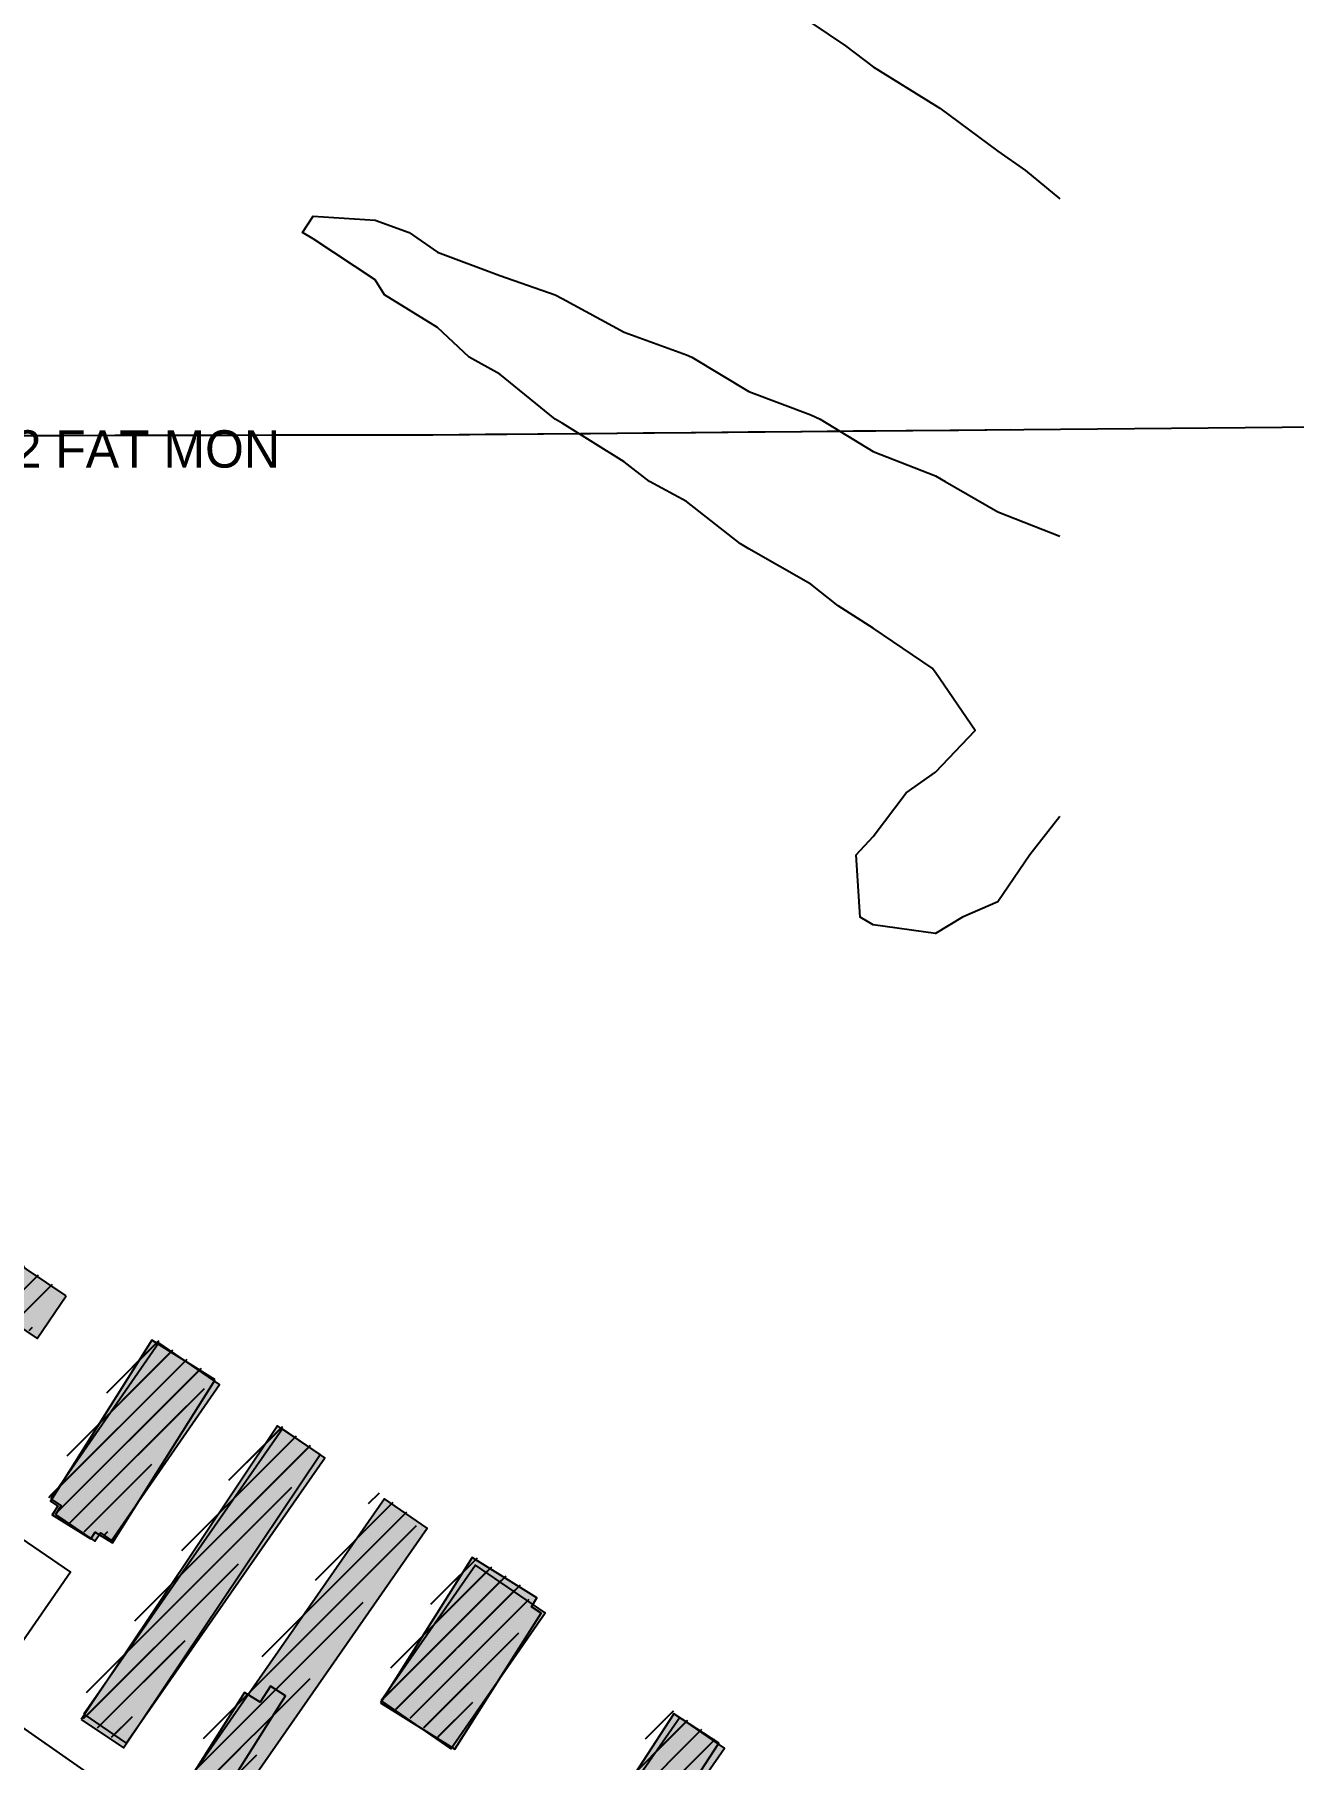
# Model space of a CAD drawing. Extents: x 6438959 to 7279357, y 1424492 to 2039161.
# Drawn here: x 6787626 to 6788840, y 1741830 to 1743494 of the extents above; entities that cross this region are included whole.
import ezdxf

# ---------------------------------------------------------------- set-up
doc = ezdxf.new("R2010")
doc.units = 21
for name, color, linetype in [('BM_LABELS', 2, 'Continuous'), ('BUILDINGS', 9, 'Continuous'), ('CL_LOCAL', 4, 'Continuous'), ('CL_MAJOR', 2, 'Continuous'), ('CONTOUR_INDEX', 150, 'Continuous'), ('PLSS_SECTION', 7, 'Continuous'), ('PLSS_SECTION_3D', 7, 'Continuous')]:
    doc.layers.add(name, color=color, linetype=linetype)

msp = doc.modelspace()

# ---------------------------------------------------------------- hatches: boundary and pattern name
at = {"layer": 'BUILDINGS_HATCH'}
for points in [[(6787656.8, 1742277.5), (6787524.2, 1742366.7), (6787496.5, 1742325.7), (6787629, 1742236.4)], [(6787800.7, 1742196.7), (6787739.4, 1742234.8), (6787641.7, 1742079.6), (6787648.8, 1742074.9), (6787643.3, 1742066.5), (6787680.7, 1742043.2), (6787684.7, 1742049.7), (6787701.5, 1742039.3)], [(6787642.2, 1742081.8), (6787652.1, 1742075), (6787646.5, 1742066.8), (6787684.4, 1742040.9), (6787690, 1742049), (6787700.6, 1742041.7), (6787804.7, 1742192.2), (6787746.3, 1742232.2)], [(6787671.3, 1741869), (6787712.2, 1741841.7), (6787901.7, 1742124.7), (6787860.5, 1742152.1)], [(6787673.9, 1741874.3), (6787714.6, 1741846.2), (6787906.1, 1742121.4), (6787865.5, 1742149.4)], [(6787771.2, 1741805.2), (6787812.3, 1741776.8), (6788004.8, 1742053.6), (6787963.7, 1742081.9)], [(6787960, 1741885.2), (6788031.5, 1741840.3), (6788114.8, 1741971.7), (6788105.4, 1741977.8), (6788110.6, 1741986.3), (6788048.4, 1742025.1)], [(6787960.7, 1741887), (6788027.7, 1741840.9), (6788118.6, 1741971.9), (6788051.6, 1742018)], [(6787769.1, 1741800.7), (6787809.7, 1741774.8), (6787830.6, 1741807.4), (6787819.4, 1741814.5), (6787868.2, 1741891.8), (6787853.8, 1741901.1), (6787844, 1741885.7), (6787828.9, 1741895.1)], [(6788061.7, 1741601.9), (6788104.9, 1741572.2), (6788291.6, 1741841.3), (6788248.4, 1741871)], [(6788105.8, 1741568.9), (6788286, 1741846.4), (6788242.7, 1741874.5), (6788062.5, 1741597)]]:
    msp.add_hatch(color=251, dxfattribs=at).paths.add_polyline_path(points)
at = {"layer": 'BUILDINGS_SHADOW'}
h = msp.add_hatch(dxfattribs=at)
h.set_pattern_fill('ANSI31', scale=5)
h.paths.add_polyline_path([(6787649.8, 1742284.7), (6787517.3, 1742373.9), (6787489.5, 1742332.9), (6787622.1, 1742243.6)])
h = msp.add_hatch(dxfattribs=at)
h.set_pattern_fill('ANSI31', scale=5)
h.paths.add_polyline_path([(6787793.7, 1742203.9), (6787732.5, 1742242), (6787634.8, 1742086.8), (6787641.8, 1742082.1), (6787636.3, 1742073.7), (6787673.7, 1742050.4), (6787677.8, 1742056.9), (6787694.6, 1742046.5)])
h = msp.add_hatch(dxfattribs=at)
h.set_pattern_fill('ANSI31', scale=5)
h.paths.add_polyline_path([(6787635.2, 1742089), (6787645.2, 1742082.2), (6787639.5, 1742074), (6787677.4, 1742048.1), (6787683, 1742056.1), (6787693.6, 1742048.9), (6787797.8, 1742199.4), (6787739.4, 1742239.4)])
h = msp.add_hatch(dxfattribs=at)
h.set_pattern_fill('ANSI31', scale=5)
h.paths.add_polyline_path([(6787664.3, 1741876.2), (6787705.3, 1741848.9), (6787894.8, 1742131.9), (6787853.6, 1742159.3)])
h = msp.add_hatch(dxfattribs=at)
h.set_pattern_fill('ANSI31', scale=5)
h.paths.add_polyline_path([(6787667, 1741881.5), (6787707.6, 1741853.4), (6787899.2, 1742128.6), (6787858.6, 1742156.6)])
h = msp.add_hatch(dxfattribs=at)
h.set_pattern_fill('ANSI31', scale=5)
h.paths.add_polyline_path([(6787764.3, 1741812.4), (6787805.4, 1741784), (6787997.9, 1742060.8), (6787956.7, 1742089.1)])
h = msp.add_hatch(dxfattribs=at)
h.set_pattern_fill('ANSI31', scale=5)
h.paths.add_polyline_path([(6787953, 1741892.4), (6788024.6, 1741847.5), (6788107.8, 1741978.9), (6788098.4, 1741985), (6788103.6, 1741993.5), (6788041.5, 1742032.3)])
h = msp.add_hatch(dxfattribs=at)
h.set_pattern_fill('ANSI31', scale=5)
h.paths.add_polyline_path([(6787953.8, 1741894.2), (6788020.8, 1741848.1), (6788111.6, 1741979.1), (6788044.6, 1742025.2)])
h = msp.add_hatch(dxfattribs=at)
h.set_pattern_fill('ANSI31', scale=5)
h.paths.add_polyline_path([(6787762.1, 1741807.8), (6787802.8, 1741782), (6787823.6, 1741814.5), (6787812.4, 1741821.7), (6787861.3, 1741899), (6787846.9, 1741908.3), (6787837, 1741892.9), (6787822, 1741902.3)])
h = msp.add_hatch(dxfattribs=at)
h.set_pattern_fill('ANSI31', scale=5)
h.paths.add_polyline_path([(6788054.7, 1741609.1), (6788097.9, 1741579.4), (6788284.6, 1741848.5), (6788241.5, 1741878.2)])
h = msp.add_hatch(dxfattribs=at)
h.set_pattern_fill('ANSI31', scale=5)
h.paths.add_polyline_path([(6788098.9, 1741576.1), (6788279.1, 1741853.6), (6788235.8, 1741881.7), (6788055.6, 1741604.2)])

# ---------------------------------------------------------------- linework, layer by layer
at = {"layer": 'BUILDINGS'}
for points in [[(6787656.8, 1742277.5), (6787524.2, 1742366.7), (6787496.5, 1742325.7), (6787629, 1742236.4), (6787656.8, 1742277.5)], [(6787800.7, 1742196.7), (6787739.4, 1742234.8), (6787641.7, 1742079.6), (6787648.8, 1742074.9), (6787643.3, 1742066.5), (6787680.7, 1742043.2), (6787684.7, 1742049.7), (6787701.5, 1742039.3), (6787800.7, 1742196.7)], [(6787642.2, 1742081.8), (6787652.1, 1742075), (6787646.5, 1742066.8), (6787684.4, 1742040.9), (6787690, 1742049), (6787700.6, 1742041.7), (6787804.7, 1742192.2), (6787746.3, 1742232.2), (6787642.2, 1742081.8)], [(6787671.3, 1741869), (6787712.2, 1741841.7), (6787901.7, 1742124.7), (6787860.5, 1742152.1), (6787671.3, 1741869)], [(6787673.9, 1741874.3), (6787714.6, 1741846.2), (6787906.1, 1742121.4), (6787865.5, 1742149.4), (6787673.9, 1741874.3)], [(6787771.2, 1741805.2), (6787812.3, 1741776.8), (6788004.8, 1742053.6), (6787963.7, 1742081.9), (6787771.2, 1741805.2)], [(6787960, 1741885.2), (6788031.5, 1741840.3), (6788114.8, 1741971.7), (6788105.4, 1741977.8), (6788110.6, 1741986.3), (6788048.4, 1742025.1), (6787960, 1741885.2)], [(6787960.7, 1741887), (6788027.7, 1741840.9), (6788118.6, 1741971.9), (6788051.6, 1742018), (6787960.7, 1741887)], [(6787769.1, 1741800.7), (6787809.7, 1741774.8), (6787830.6, 1741807.4), (6787819.4, 1741814.5), (6787868.2, 1741891.8), (6787853.8, 1741901.1), (6787844, 1741885.7), (6787828.9, 1741895.1), (6787769.1, 1741800.7)], [(6788061.7, 1741601.9), (6788104.9, 1741572.2), (6788291.6, 1741841.3), (6788248.4, 1741871), (6788061.7, 1741601.9)], [(6788105.8, 1741568.9), (6788286, 1741846.4), (6788242.7, 1741874.5), (6788062.5, 1741597), (6788105.8, 1741568.9)]]:
    msp.add_lwpolyline(points, close=True, dxfattribs=at)
at = {"layer": 'CL_LOCAL'}
msp.add_lwpolyline([(6787281.8, 1742092.7), (6787324.8, 1742155.3), (6787365, 1742213.5), (6787661, 1742011), (6787618, 1741948.7), (6787576.2, 1741888.1)], dxfattribs=at)
at = {"layer": 'CL_MAJOR'}
msp.add_lwpolyline([(6786685, 1742397.3), (6786774, 1742399.8), (6786806.7, 1742396.2), (6786843.2, 1742389), (6786885.1, 1742368.6), (6787281.8, 1742092.7), (6787576.2, 1741888.1), (6787700.4, 1741801.7), (6787838.9, 1741705.4), (6788239.4, 1741426.9), (6788363.1, 1741340.9), (6788433.5, 1741292), (6788496, 1741248.5), (6788785.3, 1741047.3), (6789020.6, 1740883.8), (6789043.3, 1740868), (6789059.7, 1740856.6), (6789252.8, 1740722.3), (6789338.6, 1740662.7), (6789426.4, 1740601.6), (6789442.9, 1740590.1), (6789572.8, 1740499.8)], dxfattribs=at)
at = {"layer": 'CONTOUR_INDEX', "elevation": 330}
for points in [[(6788374.9, 1743505.3), (6788408.3, 1743482.7), (6788434.9, 1743462.5), (6788494.9, 1743425.3), (6788499.1, 1743422.7), (6788554.9, 1743381.2), (6788581.7, 1743362.7), (6788614.9, 1743335.3)], [(6788614.9, 1742739.6), (6788586, 1742702.7), (6788554.9, 1742657.5), (6788521.1, 1742642.7), (6788494.9, 1742626.8), (6788434.9, 1742635.2), (6788422.3, 1742642.7), (6788418.6, 1742702.7), (6788434.9, 1742720.5), (6788466.6, 1742762.7), (6788494.9, 1742782.5), (6788533.2, 1742822.7), (6788494.9, 1742878.6), (6788491.7, 1742882.7), (6788434.9, 1742921.2), (6788401.2, 1742942.7), (6788374.9, 1742963.8), (6788314.9, 1742997.9), (6788307.1, 1743002.7), (6788254.9, 1743043.3), (6788219.4, 1743062.7), (6788194.9, 1743081.7), (6788134.9, 1743118.9), (6788128.3, 1743122.7), (6788074.9, 1743166.1), (6788045.4, 1743182.7), (6788014.9, 1743211.3), (6787963.7, 1743242.7), (6787954.9, 1743257.1), (6787894.9, 1743296.6), (6787884.7, 1743302.7), (6787894.9, 1743318.6), (6787954.9, 1743314.6), (6787987.5, 1743302.7), (6788014.9, 1743283.9), (6788074.9, 1743261.4), (6788128.4, 1743242.7), (6788134.9, 1743239.2), (6788194.9, 1743206.7), (6788254.9, 1743185), (6788260.1, 1743182.7), (6788314.9, 1743149.6), (6788374.9, 1743127.1), (6788383.9, 1743122.7), (6788434.9, 1743091.7), (6788494.9, 1743068.1), (6788504.4, 1743062.7), (6788554.9, 1743033.4), (6788614.9, 1743010.1)]]:
    msp.add_lwpolyline(points, dxfattribs=at)
at = {"layer": 'PLSS_SECTION'}
msp.add_lwpolyline([(6785319.2, 1743103.4), (6785327, 1741782.9), (6785334.7, 1740462.4), (6785342.4, 1739141.9), (6785350.2, 1737821.4), (6786717.1, 1737830.4), (6788036.6, 1737839.1), (6789355.5, 1737845.8), (6790674.5, 1737852.6), (6790667, 1739172.2), (6790659.6, 1740491.8), (6790652.1, 1741811.3), (6790644.6, 1743130.9), (6789327.5, 1743119.2), (6788010.4, 1743107.5), (6786681.6, 1743105.3), (6785319.2, 1743103.4)], dxfattribs=at)
msp.add_lwpolyline([(6785319.2, 1743103.4), (6785327, 1741782.9), (6785334.7, 1740462.4), (6785342.4, 1739141.9), (6785350.2, 1737821.4), (6786717.1, 1737830.4), (6788036.6, 1737839.1), (6789355.5, 1737845.8), (6790674.5, 1737852.6), (6790667, 1739172.2), (6790659.6, 1740491.8), (6790652.1, 1741811.3), (6790644.6, 1743130.9), (6789327.5, 1743119.2), (6788010.4, 1743107.5), (6786681.6, 1743105.3), (6785319.2, 1743103.4)], dxfattribs=at)
at = {"layer": 'PLSS_SECTION_3D'}
for p, q in [((6788010.4, 1743107.5, 327.7), (6787959.3, 1743107.4, 327.1)), ((6788061.1, 1743108, 328.5), (6788010.4, 1743107.5, 327.7)), ((6788010.4, 1743107.5, 327.7), (6788010.4, 1743107.5, 327.7)), ((6788111.7, 1743108.4, 329.4), (6788061.1, 1743108, 328.5)), ((6788162.4, 1743108.8, 330.1), (6788111.7, 1743108.4, 329.4)), ((6788213.1, 1743109.3, 330.6), (6788162.4, 1743108.8, 330.1)), ((6788263.7, 1743109.7, 330.8), (6788213.1, 1743109.3, 330.6)), ((6788314.4, 1743110.2, 330.7), (6788263.7, 1743109.7, 330.8)), ((6788365, 1743110.6, 330.4), (6788314.4, 1743110.2, 330.7)), ((6788415.7, 1743111.1, 329.8), (6788365, 1743110.6, 330.4)), ((6788466.4, 1743111.5, 329.1), (6788415.7, 1743111.1, 329.8)), ((6788517, 1743112, 328.4), (6788466.4, 1743111.5, 329.1)), ((6788567.7, 1743112.4, 327.9), (6788517, 1743112, 328.4)), ((6787652.7, 1743106.9, 329), (6787601.5, 1743106.8, 329.7)), ((6787703.8, 1743107, 328), (6787652.7, 1743106.9, 329)), ((6787754.9, 1743107.1, 327.1), (6787703.8, 1743107, 328)), ((6787806, 1743107.2, 326.5), (6787754.9, 1743107.1, 327.1)), ((6787857.1, 1743107.3, 326.4), (6787806, 1743107.2, 326.5)), ((6787908.2, 1743107.3, 326.7), (6787857.1, 1743107.3, 326.4)), ((6787959.3, 1743107.4, 327.1), (6787908.2, 1743107.3, 326.7))]:
    msp.add_line(p, q, dxfattribs=at)

# ---------------------------------------------------------------- texts
at = {"layer": 'BM_LABELS'}
msp.add_text('AA4532 FAT MON', height=36, dxfattribs=at).set_placement((6787461.7, 1743076.1, 326.2))

doc.saveas('drawing.dxf')
